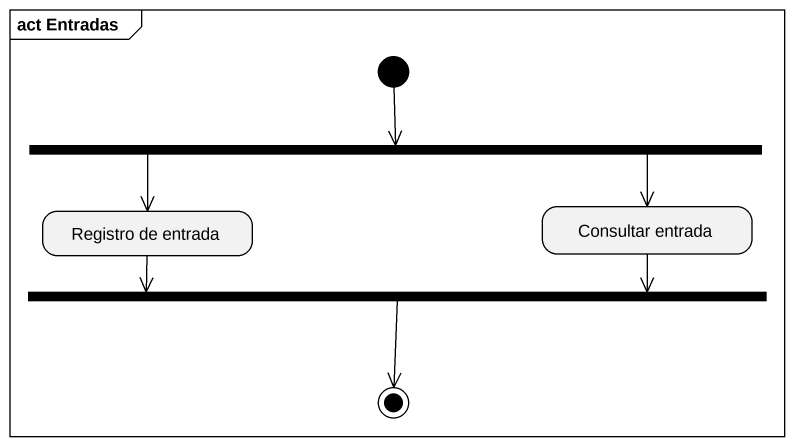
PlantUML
@startuml
mainframe act Entradas
hide empty description
state fork1 <<fork>>
state "Registro de entrada" as Registro_de_entrada
state "Consultar entrada" as Consultar_entrada
state fork2 <<join>>
[*] --> fork1
fork1 -left-> Registro_de_entrada
fork1 -right-> Consultar_entrada
Registro_de_entrada -right-> fork2
Consultar_entrada -left-> fork2
fork2 --> [*]
@enduml
